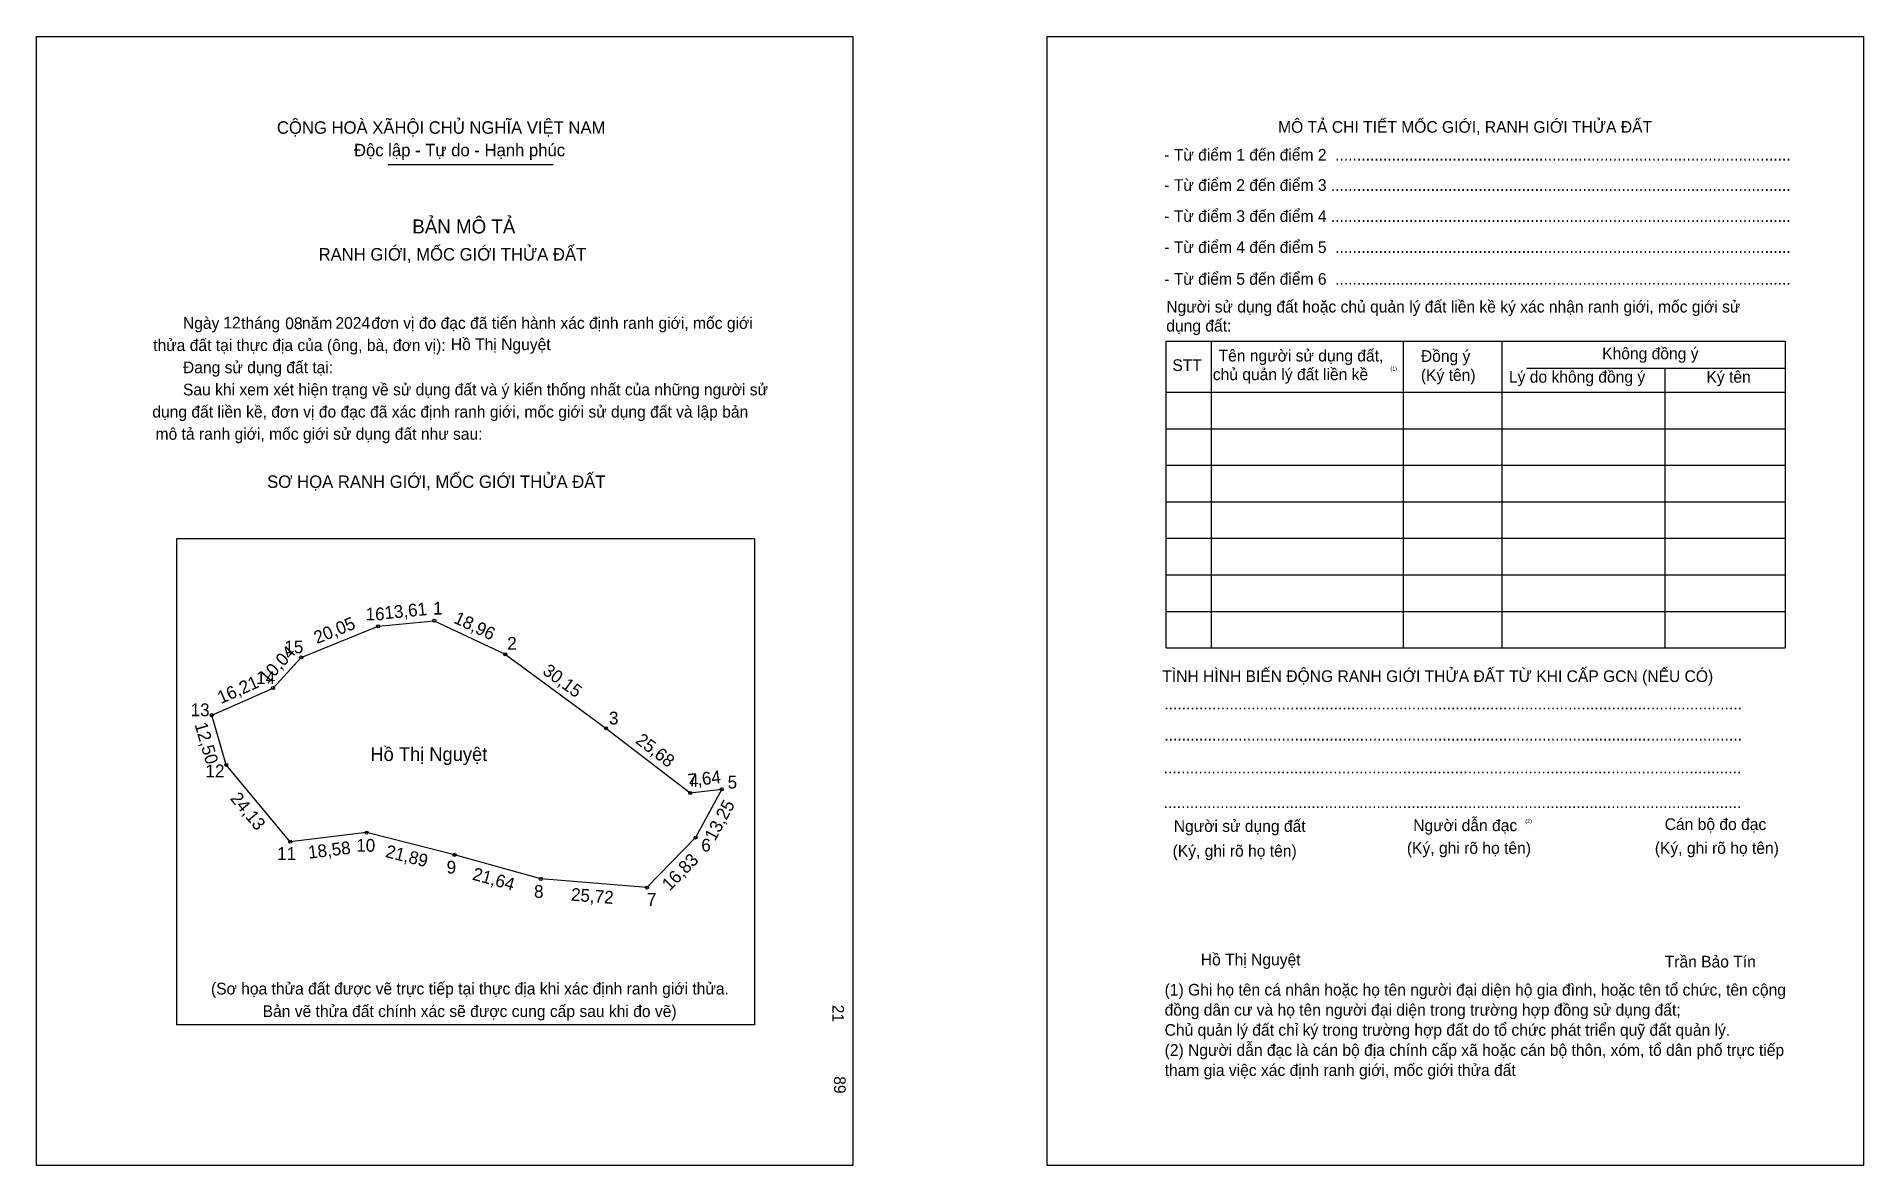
# Model space of a CAD drawing. Extents: x 548360 to 548801, y 1825019 to 1825292.
import ezdxf

# ---------------------------------------------------------------- set-up
doc = ezdxf.new("R2010")
doc.units = 0
for name, color, linetype in [('bmtKhungInTrang1', 7, 'Continuous'), ('bmtKhungInTrang2', 7, 'Continuous'), ('bmtNoiDung', 7, 'Continuous'), ('bmtTemplate', 7, 'Continuous'), ('CanhThua', 7, 'Continuous'), ('ChieuDaiCanhThua', 7, 'Continuous'), ('MocDinhThua', 7, 'Continuous'), ('SoHieuDinhThua', 7, 'Continuous'), ('TenChuSuDung', 7, 'Continuous')]:
    doc.layers.add(name, color=color, linetype=linetype)

msp = doc.modelspace()

# ---------------------------------------------------------------- linework, layer by layer
at = {"layer": 'bmtKhungInTrang1'}
msp.add_lwpolyline([(548359.67, 1825291.78), (548556.73, 1825291.78), (548556.73, 1825019.21), (548359.67, 1825019.21)], close=True, dxfattribs=at)
at = {"layer": 'bmtKhungInTrang2'}
msp.add_lwpolyline([(548603.73, 1825291.78), (548800.79, 1825291.78), (548800.79, 1825019.21), (548603.73, 1825019.21)], close=True, dxfattribs=at)
at = {"layer": 'bmtTemplate'}
for p, q in [((548444.59, 1825260.89), (548484.44, 1825260.89)), ((548643.26, 1825218.26), (548643.26, 1825144.17)), ((548689.62, 1825218.26), (548689.62, 1825144.17)), ((548713.47, 1825218.35), (548713.47, 1825144.17)), ((548781.92, 1825218.26), (548781.92, 1825144.17)), ((548719.52, 1825211.74), (548781.92, 1825211.74)), ((548632.45, 1825205.91), (548781.92, 1825205.91)), ((548632.45, 1825197.09), (548781.92, 1825197.09)), ((548632.45, 1825188.27), (548781.92, 1825188.27)), ((548632.45, 1825179.45), (548781.92, 1825179.45)), ((548632.45, 1825170.63), (548781.92, 1825170.63)), ((548632.45, 1825161.81), (548781.92, 1825161.81)), ((548632.45, 1825152.99), (548781.92, 1825152.99)), ((548632.45, 1825144.17), (548781.92, 1825144.17))]:
    msp.add_line(p, q, dxfattribs=at)
for points in [[(548632.36, 1825218.26), (548781.92, 1825218.26)], [(548632.36, 1825218.26), (548632.36, 1825144.17)], [(548752.83, 1825211.65), (548752.83, 1825144.17)]]:
    msp.add_lwpolyline(points, dxfattribs=at)
msp.add_lwpolyline([(548393.57, 1825053.16), (548393.57, 1825170.62), (548533.01, 1825170.62), (548533.01, 1825053.16)], close=True, dxfattribs=at)
at = {"layer": 'CanhThua'}
for p, q in [((548423.56, 1825141.89), (548442.16, 1825149.39)), ((548442.16, 1825149.39), (548455.7, 1825150.73)), ((548455.7, 1825150.73), (548472.84, 1825142.63)), ((548416.78, 1825134.49), (548423.56, 1825141.89)), ((548472.84, 1825142.63), (548497.14, 1825124.78)), ((548401.96, 1825127.93), (548416.78, 1825134.49)), ((548405.46, 1825115.93), (548401.96, 1825127.93)), ((548497.14, 1825124.78), (548517.51, 1825109.15)), ((548420.9, 1825097.39), (548405.46, 1825115.93)), ((548517.51, 1825109.15), (548525.1, 1825110.03)), ((548525.1, 1825110.03), (548518.79, 1825098.38)), ((548439.35, 1825099.57), (548420.9, 1825097.39)), ((548460.58, 1825094.21), (548439.35, 1825099.57)), ((548518.79, 1825098.38), (548507.06, 1825086.31)), ((548481.43, 1825088.39), (548460.58, 1825094.21)), ((548507.06, 1825086.31), (548481.43, 1825088.39))]:
    msp.add_line(p, q, dxfattribs=at)
at = {"layer": 'MocDinhThua'}
for centre in [(548442.16, 1825149.39), (548455.7, 1825150.73), (548423.56, 1825141.89), (548472.84, 1825142.63), (548416.78, 1825134.49), (548401.96, 1825127.93), (548497.14, 1825124.78), (548405.46, 1825115.93), (548517.51, 1825109.15), (548525.1, 1825110.03), (548420.9, 1825097.39), (548439.35, 1825099.57), (548518.79, 1825098.38), (548460.58, 1825094.21), (548481.43, 1825088.39), (548507.06, 1825086.31)]:
    msp.add_circle(centre, 0.369, dxfattribs=at)

# ---------------------------------------------------------------- texts
at = {"layer": 'bmtNoiDung'}
for s, height, p in [('12', 2.82, (548404.76, 1825221.3)), ('08', 2.82, (548419.71, 1825221.14)), ('2024', 2.82, (548431.84, 1825221.21)), ('Hồ Thị Nguyệt', 2.8197, (548459.7, 1825216.06)), ('Hồ Thị Nguyệt', 2.8197, (548640.78, 1825067.52))]:
    msp.add_text(s, height=height, dxfattribs=at).set_placement(p)
for s, p in [('21', (548551.82, 1825058.01)), ('89', (548552.22, 1825040.76))]:
    msp.add_text(s, height=2.82, rotation=270, dxfattribs=at).set_placement(p)
at = {"layer": 'bmtTemplate'}
for s, height, p in [('CỘNG HOÀ XÃHỘI CHỦ NGHĨA VIỆT NAM', 3.0076, (548417.71, 1825268.31)), ('MÔ TẢ CHI TIẾT MỐC GIỚI, RANH GIỚI THỬA ĐẤT', 2.8186, (548659.45, 1825268.55)), ('Độc lập - Tự do - Hạnh phúc', 3.0076, (548436.31, 1825262.87)), ('- Từ điểm 1 đến điểm 2  .........................................................................................................', 2.81859, (548631.97, 1825261.83)), ('- Từ điểm 2 đến điểm 3 ..........................................................................................................', 2.81859, (548631.97, 1825254.52)), ('- Từ điểm 3 đến điểm 4 ..........................................................................................................', 2.81859, (548631.97, 1825247.02)), ('BẢN MÔ TẢ', 3.384, (548450.39, 1825244.23)), ('RANH GIỚI, MỐC GIỚI THỬA ĐẤT', 3.0076, (548427.77, 1825237.7)), ('- Từ điểm 4 đến điểm 5  .........................................................................................................', 2.81859, (548631.97, 1825239.53)), ('- Từ điểm 5 đến điểm 6  .........................................................................................................', 2.81859, (548631.97, 1825231.85)), ('Người sử dụng đất hoặc chủ quản lý đất liền kề ký xác nhận ranh giới, mốc giới sử', 2.8186, (548632.45, 1825225.15)), ('Ngày     tháng     năm         đơn vị đo đạc đã tiến hành xác định ranh giới, mốc giới ', 2.8197, (548395.02, 1825221.21)), ('dụng đất:', 2.819, (548632.45, 1825220.56)), ('thửa đất tại thực địa của (ông, bà, đơn vị):', 2.8197, (548387.84, 1825215.85)), ('Tên người sử dụng đất,', 2.8186, (548645.08, 1825213.33)), ('Đồng ý', 2.819, (548693.93, 1825213.24)), ('Không đồng ý', 2.8186, (548737.7, 1825213.86)), ('Đang sử dụng đất tại:', 2.8197, (548395.02, 1825210.5)), ('STT', 2.819, (548633.92, 1825211.03)), ('chủ quản lý đất liền kề', 2.8186, (548643.69, 1825208.82)), ('(1)', 0.94, (548686.56, 1825211.13)), ('(Ký tên)', 2.819, (548693.93, 1825208.65)), ('Lý do không đồng ý', 2.8186, (548715.19, 1825208.21)), ('Ký tên', 2.819, (548762.89, 1825208.21)), ('Sau khi xem xét hiện trạng về sử dụng đất và ý kiến thống nhất của những người sử ', 2.8197, (548395.02, 1825205.14)), ('dụng đất liền kề, đơn vị đo đạc đã xác định ranh giới, mốc giới sử dụng đất và lập bản', 2.8197, (548387.62, 1825199.79)), ('mô tả ranh giới, mốc giới sử dụng đất như sau:', 2.8197, (548388.4, 1825194.43)), ('SƠ HỌA RANH GIỚI, MỐC GIỚI THỬA ĐẤT', 3.0076, (548415.34, 1825182.8)), ('TÌNH HÌNH BIẾN ĐỘNG RANH GIỚI THỬA ĐẤT TỪ KHI CẤP GCN (NẾU CÓ)', 2.8186, (548631.5, 1825135.94)), ('.....................................................................................................................................', 2.82282, (548631.97, 1825129.31)), ('.....................................................................................................................................', 2.82282, (548631.97, 1825121.81)), ('.....................................................................................................................................', 2.82282, (548631.83, 1825113.87)), ('.....................................................................................................................................', 2.82282, (548631.83, 1825105.49)), ('Người sử dụng đất', 2.8186, (548634.27, 1825099.76)), ('Người dẫn đạc', 2.8186, (548692.08, 1825099.93)), ('(2)', 0.94, (548719.15, 1825101.88)), ('Cán bộ đo đạc', 2.8186, (548752.8, 1825100.2)), ('(Ký, ghi rõ họ tên)', 2.8186, (548633.98, 1825093.76)), ('(Ký, ghi rõ họ tên)', 2.8186, (548690.55, 1825094.46)), ('(Ký, ghi rõ họ tên)', 2.8186, (548750.41, 1825094.46)), ('Trần Bảo Tín', 2.8186, (548752.8, 1825067.01)), ('(Sơ họa thửa đất được vẽ trực tiếp tại thực địa khi xác định ranh giới thửa.', 2.8197, (548401.79, 1825060.5)), ('(1) Ghi họ tên cá nhân hoặc họ tên người đại diện hộ gia đình, hoặc tên tổ chức, tên cộng', 2.8186, (548632.06, 1825060.23)), ('Bản vẽ thửa đất chính xác sẽ được cung cấp sau khi đo vẽ)', 2.8197, (548414.26, 1825055.05)), ('đồng dân cư và họ tên người đại diện trong trường hợp đồng sử dụng đất;', 2.8186, (548632.06, 1825055.38)), ('Chủ quản lý đất chỉ ký trong trường hợp đất do tổ chức phát triển quỹ đất quản lý.', 2.8186, (548632.06, 1825050.53)), ('(2) Người dẫn đạc là cán bộ địa chính cấp xã hoặc cán bộ thôn, xóm, tổ dân phố trực tiếp', 2.8186, (548632.06, 1825045.68)), ('tham gia việc xác định ranh giới, mốc giới thửa đất', 2.8186, (548632.06, 1825040.82))]:
    msp.add_text(s, height=height, dxfattribs=at).set_placement(p)
at = {"layer": 'ChieuDaiCanhThua'}
for s, rotation, p in [('13,61', 5.6415, (548443.82, 1825151.1)), ('20,05', 21.9871, (548427.38, 1825145.09)), ('18,96', 334.6895, (548460.16, 1825150.33)), ('10,04', 47.4829, (548415.47, 1825135.34)), ('30,15', 323.7052, (548481.63, 1825138.08)), ('16,21', 23.8796, (548404.19, 1825130.6)), ('12,50', 286.2565, (548397.8, 1825125.7)), ('25,68', 322.508, (548504.07, 1825121.4)), ('7,64', 6.6169, (548517.08, 1825110.65)), ('24,13', 309.7864, (548406.25, 1825107.76)), ('13,25', 61.5728, (548523.49, 1825097.35)), ('18,58', 6.7491, (548425.42, 1825093.27)), ('21,89', 345.8317, (548443.72, 1825093.71)), ('16,83', 45.809, (548512.55, 1825085.34)), ('21,64', 344.3899, (548464.68, 1825088.27)), ('25,72', 355.3696, (548488.62, 1825083.17))]:
    msp.add_text(s, height=3.078, rotation=rotation, dxfattribs=at).set_placement(p)
at = {"layer": 'SoHieuDinhThua'}
for s, height, p in [('16', 3.078, (548439.13, 1825150.84)), ('1', 3.08, (548455.43, 1825152.23)), ('15', 3.078, (548419.5, 1825142.88)), ('2', 3.08, (548473.33, 1825143.73)), ('14', 3.078, (548412.7, 1825135.45)), ('13', 3.078, (548396.87, 1825127.68)), ('3', 3.08, (548497.89, 1825125.7)), ('12', 3.078, (548400.46, 1825112.94)), ('4', 3.08, (548517.24, 1825110.58)), ('5', 3.08, (548526.54, 1825110.22)), ('11', 3.078, (548417.76, 1825092.99)), ('10', 3.078, (548436.87, 1825094.96)), ('6', 3.08, (548520.17, 1825095.02)), ('9', 3.08, (548458.69, 1825089.7)), ('8', 3.08, (548479.79, 1825083.82)), ('7', 3.08, (548507.04, 1825081.89))]:
    msp.add_text(s, height=height, dxfattribs=at).set_placement(p)
at = {"layer": 'TenChuSuDung'}
msp.add_text('Hồ Thị Nguyệt', height=3.3013, dxfattribs=at).set_placement((548440.28, 1825116.87))

doc.saveas('drawing.dxf')
